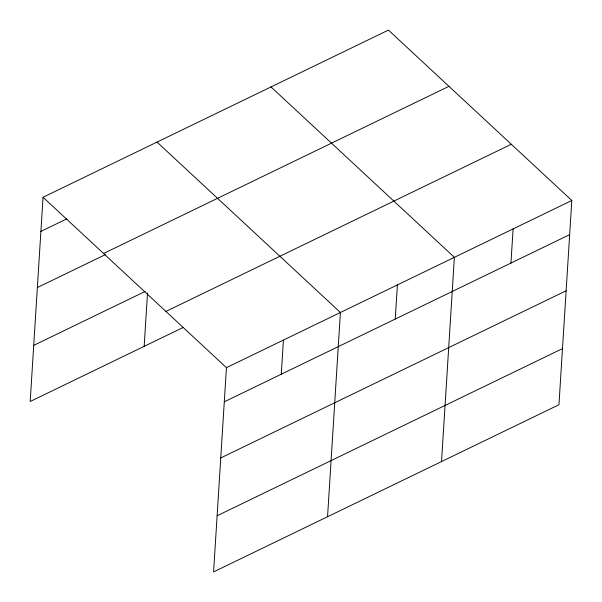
<?xml version="1.0" encoding="UTF-8"?>
<svg xmlns="http://www.w3.org/2000/svg" width="602" height="602" viewBox="0 0 602 602"><rect width="100%" height="100%" fill="white"/><g stroke="black" fill="none" stroke-linecap="round" stroke-linejoin="round"><path stroke-width="0.9" d="M43.043 197.26L226.435 367.656L213.582 571.9L558.957 404.74L571.81 200.496L388.418 30.1L43.043 197.26L30.19 401.504L183.55 327.277M144.164 346.338L147.52 293.016M281.269 374.218L283.422 340.077M327.556 516.734L340.408 312.498L157.017 142.095M395.243 319.06L397.395 284.912M441.529 461.576L454.382 257.332L270.99 86.936M510.947 263.059L513.1 228.918M40.891 231.401L66.867 218.827M103.559 253.495L448.941 86.334M37.362 287.538L105.245 254.684M33.72 345.367L145.18 291.421M165.911 311.43L511.294 144.269M226.435 367.656L571.81 200.496M224.283 401.805L569.665 234.645M220.753 457.934L566.128 290.774M217.111 515.771L562.494 348.611"/></g></svg>
